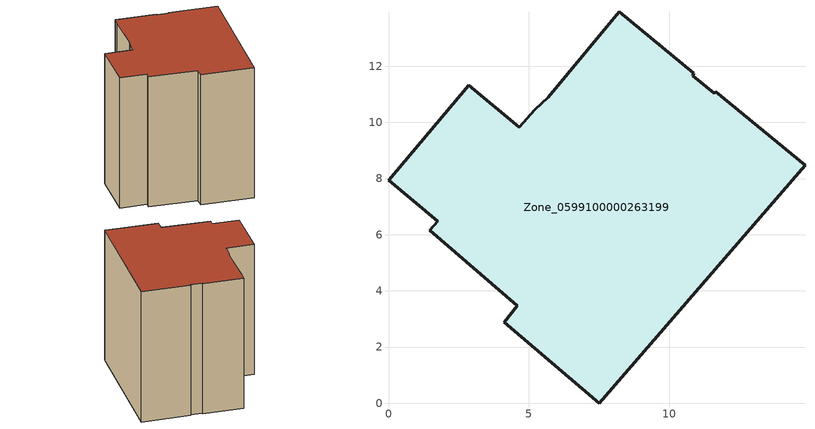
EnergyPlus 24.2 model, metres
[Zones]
Zone_0599100000263199
 floor ground (C_G): 7.77,13.41 8.22,13.94 10.86,11.75 10.83,11.66 11.6,11.04 11.65,11.1 14.83,8.47 7.51,0 4.13,2.88 4.58,3.47 1.47,6.16 1.76,6.48 0,7.94 2.86,11.32 4.66,9.82 5.21,10.46 5.69,10.89 z0
 wall outside (C_F): 4.66,9.82 2.86,11.32 0,7.94 1.76,6.48 1.47,6.16 4.58,3.47 4.13,2.88 7.51,0 14.83,8.47 11.65,11.1 11.6,11.04 10.83,11.66 10.86,11.75 8.22,13.94 7.77,13.41 5.69,10.89 5.21,10.46 4.66,9.82 z0:11.75
 roof outside (C_R): 11.65,11.1 11.6,11.04 10.83,11.66 10.86,11.75 8.22,13.94 7.77,13.41 5.69,10.89 5.21,10.46 4.66,9.82 2.86,11.32 0,7.94 1.76,6.48 1.47,6.16 4.58,3.47 4.13,2.88 7.51,0 14.83,8.47 z11.75
[BUILDING]
Pand.0599100000263199: North Axis=0; Terrain=City; Loads Convergence Tolerance Value=0.04; Temperature Convergence Tolerance Value=0.4; Solar Distribution=FullExterior; Maximum Number of Warmup Days=25; Minimum Number of Warmup Days=1
[Site:Location]
Rotterdam.The.Hague.AP_ZH_NLD Design_Conditions: Latitude=51.96; Longitude=4.45; Time Zone=1; Elevation=-4.5
[SITE:GROUNDTEMPERATURE:BUILDINGSURFACE]
18, 18, 18, 18, 18, 18, 18, 18, 18, 18, 18, 18
[MATERIAL] Thermal Absorptance=0.9; Solar Absorptance=0.7; Visible Absorptance=0.7
Name | Roughness | Thickness | Conductivity | Density | Specific Heat
G.TC.1946 | MediumSmooth | 0.15 | 1 | 540 | 1210
F.TC.1946 | Rough | 0.3 | 0.857143 | 1920 | 840
R.TC.1946 | MediumRough | 0.2 | 0.909091 | 1500 | 1000
[CONSTRUCTION]
C_G: G.TC.1946
C_F: F.TC.1946
C_R: R.TC.1946
[ZONE]
Zone_0599100000263199: Type=1; Multiplier=1; Ceiling Height=Autocalculate; Volume=Autocalculate; Floor Area=autocalculate; Part of Total Floor Area=Yes
[ZONEINFILTRATION:DESIGNFLOWRATE]
Infil_Zone_0599100000263199: Zone or ZoneList or Space or SpaceList=Zone_0599100000263199; Schedule=AlwaysOn; Design Flow Rate Calculation Method=Flow/Area; Flow Rate per Floor Area=0.003; Constant Term Coefficient=1; Temperature Term Coefficient=0; Velocity Term Coefficient=0; Velocity Squared Term Coefficient=0
[HVACTEMPLATE:ZONE:IDEALLOADSAIRSYSTEM]
Zone_0599100000263199: Maximum Heating Supply Air Temperature=50; Minimum Cooling Supply Air Temperature=13; Maximum Heating Supply Air Humidity Ratio=0.0156; Minimum Cooling Supply Air Humidity Ratio=0.0077; Heating Limit=NoLimit; Cooling Limit=NoLimit; Dehumidification Control Type=ConstantSensibleHeatRatio; Cooling Sensible Heat Ratio=0.7; Dehumidification Setpoint=60; Humidification Control Type=None; Humidification Setpoint=30; Outdoor Air Method=None; Outdoor Air Flow Rate per Person=0.00944; Outdoor Air Flow Rate per Zone Floor Area=0; Outdoor Air Flow Rate per Zone=0; Demand Controlled Ventilation Type=None; Outdoor Air Economizer Type=NoEconomizer; Heat Recovery Type=None; Sensible Heat Recovery Effectiveness=0.7; Latent Heat Recovery Effectiveness=0.65
[ZONECONTROL:THERMOSTAT]
ThermostatControl_Zone_0599100000263199: Zone or ZoneList=Zone_0599100000263199; Control Type Schedule=DualSetpointControlType; Control 1=Thermostat_Zone_0599100000263199; Temperature Difference Between Cutout And Setpoint=0
[THERMOSTATSETPOINT:DUALSETPOINT]
Thermostat_Zone_0599100000263199: Heating Setpoint Temperature Schedule=HeatingSetpoint_Zone_0599100000263199; Cooling Setpoint Temperature Schedule=CoolingSetpoint_Zone_0599100000263199
[SCHEDULE:COMPACT]
HeatingSetpoint_Zone_0599100000263199: Through: 12/31, For: AllDays, Until: 24:00, 21
CoolingSetpoint_Zone_0599100000263199: Through: 12/31, For: AllDays, Until: 24:00, 24
DualSetpointControlType: Through: 12/31, For: AllDays, Until: 24:00, 4
AlwaysOn: Through: 12/31, For: AllDays, Until: 24:00, 1
